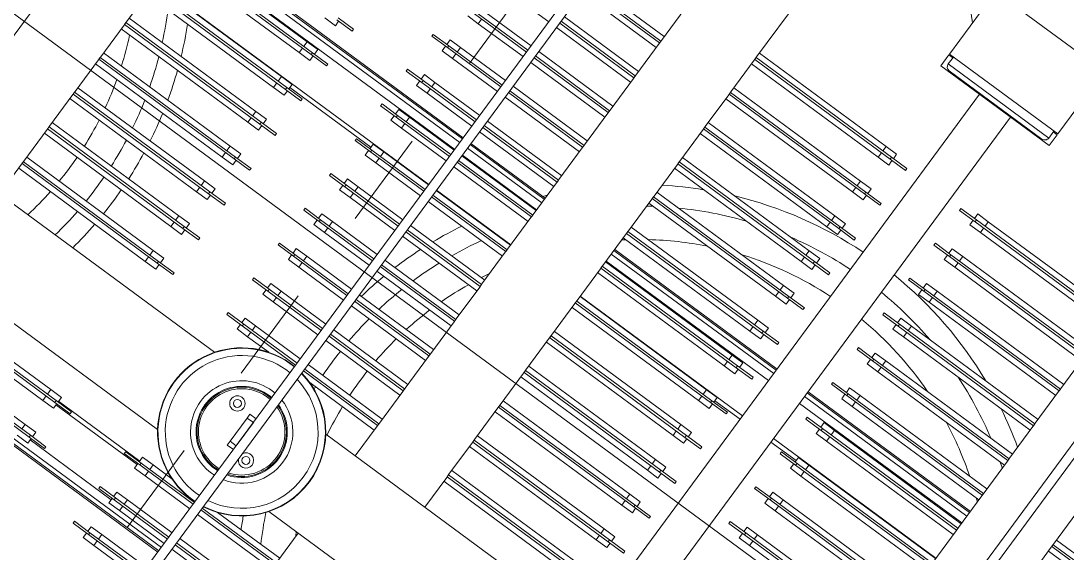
# Model space of a CAD drawing. Header units: metres. Extents: x 432095 to 435012, y 2470938 to 2473256.
# Drawn here: x 433770.841 to 433771.931, y 2471287.916 to 2471288.47 of the extents above; entities that cross this region are included whole.
import ezdxf

# ---------------------------------------------------------------- set-up
doc = ezdxf.new("R2010")
doc.units = ezdxf.units.M
doc.header["$MEASUREMENT"] = 0
doc.linetypes.add('MB D$0$DASHDOT', pattern=[1, 0.5, -0.25, 0, -0.25])
doc.linetypes.add('MB D$0$HIDDEN', pattern=[0.375, 0.25, -0.125])
doc.layers.add('cong trinh tram 110kv', color=7, linetype='Continuous', lineweight=5)
doc.layers.add('MB D$0$net dut du kien lam', color=8, linetype='MB D$0$HIDDEN', lineweight=20)

# ---------------------------------------------------------------- blocks, each defined once
blk = doc.blocks.new('MB D$0$MBA 63')
at = {"layer": 'MB D$0$net dut du kien lam', "color": 8, "linetype": 'MB D$0$DASHDOT', "ltscale": 0.5}
blk.add_line((106699.6, 30512.3), (98099.6, 30512.3), dxfattribs=at)
at = {"layer": 'MB D$0$net dut du kien lam', "color": 0, "linetype": 'ByBlock', "ltscale": 3}
blk.add_lwpolyline([(104138.6, 27512.3), (104138.6, 33512.3), (100638.6, 33512.3), (100638.6, 27512.3)], close=True, dxfattribs=at)
blk = doc.blocks.new('MB D$0$mba 1')
at = {"layer": 'cong trinh tram 110kv'}
for p, q in [((-18301.9, 9508.9), (-18301.9, 7348.9)), ((-17861.9, 7348.9), (-17861.9, 9508.9)), ((-17851.9, 9508.9), (-17851.9, 7348.9)), ((-17161.9, 7348.9), (-17161.9, 9508.9)), ((-17151.9, 9508.9), (-17151.9, 7348.9)), ((-17919.8, 8315.4), (-17933.4, 8315.4)), ((-17933.4, 8315.4), (-17933.4, 8309.6)), ((-17919.8, 8315.4), (-17861.9, 8315.4)), ((-17919.8, 8315.4), (-17919.8, 8309.6)), ((-17950.9, 8309.6), (-17930.9, 8309.6)), ((-17950.9, 8309.6), (-17950.9, 8307.2)), ((-17930.9, 8307.2), (-17950.9, 8307.2)), ((-17933.4, 8301.4), (-17933.4, 8307.2)), ((-17930.9, 8307.2), (-17930.9, 8309.6)), ((-17861.9, 8309.6), (-17930.9, 8309.6)), ((-17930.9, 8307.2), (-17861.9, 8307.2)), ((-17919.8, 8301.4), (-17919.8, 8307.2)), ((-17933.4, 8301.4), (-17919.8, 8301.4)), ((-17861.9, 8301.4), (-17919.8, 8301.4)), ((-17861.9, 8281.4), (-18215.9, 8281.4)), ((-17861.9, 8279.9), (-18215.9, 8279.9)), ((-17861.9, 8275.4), (-18215.9, 8275.4)), ((-18038.4, 8270.4), (-18052.1, 8270.4)), ((-18038.4, 8270.4), (-18038.4, 8264.6)), ((-17919.8, 8270.4), (-17933.4, 8270.4)), ((-17933.4, 8270.4), (-17933.4, 8264.6)), ((-17919.8, 8270.4), (-17861.9, 8270.4)), ((-17919.8, 8270.4), (-17919.8, 8264.6)), ((-17851.9, 8270.4), (-17755.9, 8270.4)), ((-18040.9, 8264.6), (-18215.9, 8264.6)), ((-18215.9, 8262.2), (-18040.9, 8262.2)), ((-18052.1, 8256.4), (-18052.1, 8262.2)), ((-18040.9, 8264.6), (-18020.9, 8264.6)), ((-18040.9, 8264.6), (-18040.9, 8262.2)), ((-18020.9, 8262.2), (-18040.9, 8262.2)), ((-17933.4, 8266.4), (-18038.4, 8266.4)), ((-18038.4, 8256.4), (-18038.4, 8262.2)), ((-18020.9, 8262.2), (-18020.9, 8264.6)), ((-17950.9, 8264.6), (-17930.9, 8264.6)), ((-17950.9, 8264.6), (-17950.9, 8262.2)), ((-17930.9, 8262.2), (-17950.9, 8262.2)), ((-17933.4, 8256.4), (-17933.4, 8262.2)), ((-17930.9, 8262.2), (-17930.9, 8264.6)), ((-17861.9, 8264.6), (-17930.9, 8264.6)), ((-17930.9, 8262.2), (-17861.9, 8262.2)), ((-17919.8, 8256.4), (-17919.8, 8262.2)), ((-17755.9, 8264.6), (-17851.9, 8264.6)), ((-17851.9, 8262.2), (-17755.9, 8262.2)), ((-18052.1, 8256.4), (-18215.9, 8256.4)), ((-18052.1, 8256.4), (-18038.4, 8256.4)), ((-17933.4, 8256.4), (-17919.8, 8256.4)), ((-17861.9, 8256.4), (-17919.8, 8256.4)), ((-17755.9, 8256.4), (-17851.9, 8256.4)), ((-18215.9, 8225.4), (-18052.1, 8225.4)), ((-18040.9, 8219.6), (-18215.9, 8219.6)), ((-18215.9, 8217.2), (-18040.9, 8217.2)), ((-18038.4, 8225.4), (-18052.1, 8225.4)), ((-18052.1, 8225.4), (-18052.1, 8219.6)), ((-18052.1, 8211.4), (-18052.1, 8217.2)), ((-18040.9, 8219.6), (-18020.9, 8219.6)), ((-18040.9, 8219.6), (-18040.9, 8217.2)), ((-18020.9, 8217.2), (-18040.9, 8217.2)), ((-18038.4, 8225.4), (-18038.4, 8219.6)), ((-17933.4, 8220.9), (-18038.4, 8220.9)), ((-18038.4, 8211.4), (-18038.4, 8217.2)), ((-17933.4, 8216.4), (-18038.4, 8216.4)), ((-18020.9, 8217.2), (-18020.9, 8219.6)), ((-17950.9, 8219.6), (-17930.9, 8219.6)), ((-17950.9, 8219.6), (-17950.9, 8217.2)), ((-17930.9, 8217.2), (-17950.9, 8217.2)), ((-17919.8, 8225.4), (-17933.4, 8225.4)), ((-17933.4, 8225.4), (-17933.4, 8219.6)), ((-17933.4, 8211.4), (-17933.4, 8217.2)), ((-17930.9, 8217.2), (-17930.9, 8219.6)), ((-17861.9, 8219.6), (-17930.9, 8219.6)), ((-17930.9, 8217.2), (-17861.9, 8217.2)), ((-17919.8, 8225.4), (-17861.9, 8225.4)), ((-17919.8, 8225.4), (-17919.8, 8219.6)), ((-17919.8, 8211.4), (-17919.8, 8217.2)), ((-17851.9, 8225.4), (-17755.9, 8225.4)), ((-17755.9, 8219.6), (-17851.9, 8219.6)), ((-17851.9, 8217.2), (-17755.9, 8217.2)), ((-17755.9, 8178.9), (-17755.9, 8216.4)), ((-18052.1, 8211.4), (-18215.9, 8211.4)), ((-18052.1, 8211.4), (-18038.4, 8211.4)), ((-17933.4, 8211.4), (-17919.8, 8211.4)), ((-17895.4, 8211.4), (-17919.8, 8211.4)), ((-17755.9, 8211.4), (-17836.4, 8211.4)), ((-18243.9, 8178.9), (-17937.9, 8178.9)), ((-17793.9, 8178.9), (-17237.9, 8178.9)), ((-17861.9, 8148.9), (-17869.9, 8148.9)), ((-17869.9, 8148.9), (-17869.9, 8143.9)), ((-17869.9, 8143.9), (-17861.9, 8143.9)), ((-17869.9, 8113.9), (-17869.9, 8143.9)), ((-17861.9, 8143.9), (-17861.9, 8113.9)), ((-17861.9, 8113.9), (-17869.9, 8113.9)), ((-17869.9, 8113.9), (-17869.9, 8108.9)), ((-17869.9, 8108.9), (-17861.9, 8108.9)), ((-18243.9, 8078.9), (-17937.9, 8078.9)), ((-18215.9, 8040.4), (-18215.9, 8078.9)), ((-17793.9, 8078.9), (-17237.9, 8078.9)), ((-17755.9, 8040.4), (-17755.9, 8078.9)), ((-17665.9, 8040.4), (-17665.9, 8078.9)), ((-18215.9, 8045.4), (-18052.1, 8045.4)), ((-18038.4, 8045.4), (-18052.1, 8045.4)), ((-18052.1, 8045.4), (-18052.1, 8039.6)), ((-18038.4, 8045.4), (-18038.4, 8039.6)), ((-17919.8, 8045.4), (-17933.4, 8045.4)), ((-17933.4, 8045.4), (-17933.4, 8039.6)), ((-17919.8, 8045.4), (-17892.5, 8045.4)), ((-17919.8, 8045.4), (-17919.8, 8039.6)), ((-17839.3, 8045.4), (-17755.9, 8045.4)), ((-17665.9, 8045.4), (-17505.9, 8045.4)), ((-18215.9, 8036.4), (-18215.9, 8040.4)), ((-18040.9, 8039.6), (-18215.9, 8039.6)), ((-18215.9, 8039.6), (-18215.9, 8037.2)), ((-18215.9, 8037.2), (-18040.9, 8037.2)), ((-18215.9, 7995.4), (-18215.9, 8036.4)), ((-18052.1, 8031.4), (-18215.9, 8031.4)), ((-18052.1, 8031.4), (-18052.1, 8037.2)), ((-18052.1, 8031.4), (-18038.4, 8031.4)), ((-18040.9, 8039.6), (-18020.9, 8039.6)), ((-18040.9, 8039.6), (-18040.9, 8037.2)), ((-18020.9, 8037.2), (-18040.9, 8037.2)), ((-18038.4, 8031.4), (-18038.4, 8037.2)), ((-18020.9, 8037.2), (-18020.9, 8039.6)), ((-17950.9, 8039.6), (-17930.9, 8039.6)), ((-17950.9, 8039.6), (-17950.9, 8037.2)), ((-17930.9, 8037.2), (-17950.9, 8037.2)), ((-17933.4, 8031.4), (-17933.4, 8037.2)), ((-17933.4, 8031.4), (-17919.8, 8031.4)), ((-17930.9, 8037.2), (-17930.9, 8039.6)), ((-17861.9, 8039.6), (-17930.9, 8039.6)), ((-17930.9, 8037.2), (-17861.9, 8037.2)), ((-17919.8, 8031.4), (-17919.8, 8037.2)), ((-17861.9, 8031.4), (-17919.8, 8031.4)), ((-17755.9, 8039.6), (-17851.9, 8039.6)), ((-17851.9, 8037.2), (-17755.9, 8037.2)), ((-17755.9, 8031.4), (-17851.9, 8031.4)), ((-17755.9, 8040.4), (-17755.9, 8036.4)), ((-17755.9, 8037.2), (-17755.9, 8039.6)), ((-17755.9, 7995.4), (-17755.9, 8036.4)), ((-17665.9, 8036.4), (-17665.9, 8040.4)), ((-17505.9, 8039.6), (-17665.9, 8039.6)), ((-17665.9, 8039.6), (-17665.9, 8037.2)), ((-17665.9, 8037.2), (-17490.9, 8037.2)), ((-17665.9, 7995.4), (-17665.9, 8036.4)), ((-17502.1, 8031.4), (-17665.9, 8031.4)), ((-17455.9, 7389.9), (-17455.9, 8038.9)), ((-17415.9, 7389.9), (-17415.9, 8038.9)), ((-18215.9, 8000.4), (-18052.1, 8000.4)), ((-18038.4, 8000.4), (-18052.1, 8000.4)), ((-18052.1, 8000.4), (-18052.1, 7994.6)), ((-18038.4, 8000.4), (-18038.4, 7994.6)), ((-17919.8, 8000.4), (-17933.4, 8000.4)), ((-17933.4, 8000.4), (-17933.4, 7994.6)), ((-17919.8, 8000.4), (-17861.9, 8000.4)), ((-17919.8, 8000.4), (-17919.8, 7994.6)), ((-17851.9, 8000.4), (-17755.9, 8000.4)), ((-17665.9, 8000.4), (-17502.1, 8000.4)), ((-17488.4, 8000.4), (-17502.1, 8000.4)), ((-17502.1, 8000.4), (-17502.1, 7994.6)), ((-17488.4, 8000.4), (-17488.4, 7994.6)), ((-18215.9, 7991.4), (-18215.9, 7995.4)), ((-18040.9, 7994.6), (-18215.9, 7994.6)), ((-18215.9, 7994.6), (-18215.9, 7992.2)), ((-18215.9, 7992.2), (-18040.9, 7992.2)), ((-18215.9, 7950.4), (-18215.9, 7991.4)), ((-18052.1, 7986.4), (-18215.9, 7986.4)), ((-18052.1, 7986.4), (-18052.1, 7992.2)), ((-18052.1, 7986.4), (-18038.4, 7986.4)), ((-18040.9, 7994.6), (-18020.9, 7994.6)), ((-18040.9, 7994.6), (-18040.9, 7992.2)), ((-18020.9, 7992.2), (-18040.9, 7992.2)), ((-18038.4, 7986.4), (-18038.4, 7992.2)), ((-18020.9, 7992.2), (-18020.9, 7994.6)), ((-17950.9, 7994.6), (-17930.9, 7994.6)), ((-17950.9, 7994.6), (-17950.9, 7992.2)), ((-17930.9, 7992.2), (-17950.9, 7992.2)), ((-17933.4, 7986.4), (-17933.4, 7992.2)), ((-17933.4, 7986.4), (-17919.8, 7986.4)), ((-17930.9, 7992.2), (-17930.9, 7994.6)), ((-17861.9, 7994.6), (-17930.9, 7994.6)), ((-17930.9, 7992.2), (-17861.9, 7992.2)), ((-17919.8, 7986.4), (-17919.8, 7992.2)), ((-17861.9, 7986.4), (-17919.8, 7986.4)), ((-17755.9, 7994.6), (-17851.9, 7994.6)), ((-17851.9, 7992.2), (-17755.9, 7992.2)), ((-17755.9, 7986.4), (-17851.9, 7986.4)), ((-17755.9, 7995.4), (-17755.9, 7991.4)), ((-17755.9, 7992.2), (-17755.9, 7994.6)), ((-17755.9, 7950.4), (-17755.9, 7991.4)), ((-17665.9, 7991.4), (-17665.9, 7995.4)), ((-17490.9, 7994.6), (-17665.9, 7994.6)), ((-17665.9, 7994.6), (-17665.9, 7992.2)), ((-17665.9, 7992.2), (-17490.9, 7992.2)), ((-17665.9, 7950.4), (-17665.9, 7991.4)), ((-17502.1, 7986.4), (-17665.9, 7986.4)), ((-17502.1, 7986.4), (-17502.1, 7992.2)), ((-17502.1, 7986.4), (-17488.4, 7986.4)), ((-17490.9, 7994.6), (-17470.9, 7994.6)), ((-17490.9, 7994.6), (-17490.9, 7992.2)), ((-17470.9, 7992.2), (-17490.9, 7992.2)), ((-17488.4, 7986.4), (-17488.4, 7992.2)), ((-17470.9, 7992.2), (-17470.9, 7994.6)), ((-18215.9, 7955.4), (-18052.1, 7955.4)), ((-18038.4, 7955.4), (-18052.1, 7955.4)), ((-18052.1, 7955.4), (-18052.1, 7949.6)), ((-18038.4, 7955.4), (-18038.4, 7949.6)), ((-17919.8, 7955.4), (-17933.4, 7955.4)), ((-17933.4, 7955.4), (-17933.4, 7949.6)), ((-17919.8, 7955.4), (-17861.9, 7955.4)), ((-17919.8, 7955.4), (-17919.8, 7949.6)), ((-17851.9, 7955.4), (-17755.9, 7955.4)), ((-17665.9, 7955.4), (-17502.1, 7955.4)), ((-17488.4, 7955.4), (-17502.1, 7955.4)), ((-17502.1, 7955.4), (-17502.1, 7949.6)), ((-17488.4, 7955.4), (-17488.4, 7949.6)), ((-18215.9, 7946.4), (-18215.9, 7950.4)), ((-18040.9, 7949.6), (-18215.9, 7949.6)), ((-18215.9, 7949.6), (-18215.9, 7947.2)), ((-18215.9, 7947.2), (-18040.9, 7947.2)), ((-18215.9, 7905.4), (-18215.9, 7946.4)), ((-18052.1, 7941.4), (-18052.1, 7947.2)), ((-18040.9, 7949.6), (-18020.9, 7949.6)), ((-18040.9, 7949.6), (-18040.9, 7947.2)), ((-18020.9, 7947.2), (-18040.9, 7947.2)), ((-18038.4, 7941.4), (-18038.4, 7947.2)), ((-18020.9, 7947.2), (-18020.9, 7949.6)), ((-17950.9, 7949.6), (-17930.9, 7949.6)), ((-17950.9, 7949.6), (-17950.9, 7947.2)), ((-17930.9, 7947.2), (-17950.9, 7947.2)), ((-17933.4, 7941.4), (-17933.4, 7947.2)), ((-17930.9, 7947.2), (-17930.9, 7949.6)), ((-17861.9, 7949.6), (-17930.9, 7949.6)), ((-17930.9, 7947.2), (-17861.9, 7947.2)), ((-17919.8, 7941.4), (-17919.8, 7947.2)), ((-17755.9, 7949.6), (-17851.9, 7949.6)), ((-17851.9, 7947.2), (-17755.9, 7947.2)), ((-17755.9, 7950.4), (-17755.9, 7946.4)), ((-17755.9, 7947.2), (-17755.9, 7949.6)), ((-17755.9, 7905.4), (-17755.9, 7946.4)), ((-17665.9, 7946.4), (-17665.9, 7950.4)), ((-17490.9, 7949.6), (-17665.9, 7949.6)), ((-17665.9, 7949.6), (-17665.9, 7947.2)), ((-17665.9, 7947.2), (-17490.9, 7947.2)), ((-17665.9, 7905.4), (-17665.9, 7946.4)), ((-17502.1, 7941.4), (-17502.1, 7947.2)), ((-17490.9, 7949.6), (-17470.9, 7949.6)), ((-17490.9, 7949.6), (-17490.9, 7947.2)), ((-17470.9, 7947.2), (-17490.9, 7947.2)), ((-17488.4, 7941.4), (-17488.4, 7947.2)), ((-17470.9, 7947.2), (-17470.9, 7949.6)), ((-18052.1, 7941.4), (-18215.9, 7941.4)), ((-18052.1, 7941.4), (-18038.4, 7941.4)), ((-17933.4, 7941.4), (-17919.8, 7941.4)), ((-17861.9, 7941.4), (-17919.8, 7941.4)), ((-17755.9, 7941.4), (-17851.9, 7941.4)), ((-17502.1, 7941.4), (-17665.9, 7941.4)), ((-17502.1, 7941.4), (-17488.4, 7941.4)), ((-18215.9, 7910.4), (-18052.1, 7910.4)), ((-18038.4, 7910.4), (-18052.1, 7910.4)), ((-18052.1, 7910.4), (-18052.1, 7904.6)), ((-18038.4, 7910.4), (-18038.4, 7904.6)), ((-17919.8, 7910.4), (-17933.4, 7910.4)), ((-17933.4, 7910.4), (-17933.4, 7904.6)), ((-17919.8, 7910.4), (-17861.9, 7910.4)), ((-17919.8, 7910.4), (-17919.8, 7904.6)), ((-17851.9, 7910.4), (-17755.9, 7910.4)), ((-17665.9, 7910.4), (-17502.1, 7910.4)), ((-17488.4, 7910.4), (-17502.1, 7910.4)), ((-17502.1, 7910.4), (-17502.1, 7904.6)), ((-17488.4, 7910.4), (-17488.4, 7904.6)), ((-17369.8, 7910.4), (-17383.4, 7910.4)), ((-17383.4, 7910.4), (-17383.4, 7904.6)), ((-17369.8, 7910.4), (-17205.9, 7910.4)), ((-17369.8, 7910.4), (-17369.8, 7904.6)), ((-18215.9, 7901.4), (-18215.9, 7905.4)), ((-18040.9, 7904.6), (-18215.9, 7904.6)), ((-18215.9, 7904.6), (-18215.9, 7902.2)), ((-18215.9, 7902.2), (-18040.9, 7902.2)), ((-18215.9, 7860.4), (-18215.9, 7901.4)), ((-18052.1, 7896.4), (-18052.1, 7902.2)), ((-18040.9, 7904.6), (-18020.9, 7904.6)), ((-18040.9, 7904.6), (-18040.9, 7902.2)), ((-18020.9, 7902.2), (-18040.9, 7902.2)), ((-18038.4, 7896.4), (-18038.4, 7902.2)), ((-18020.9, 7902.2), (-18020.9, 7904.6)), ((-17950.9, 7904.6), (-17930.9, 7904.6)), ((-17950.9, 7904.6), (-17950.9, 7902.2)), ((-17930.9, 7902.2), (-17950.9, 7902.2)), ((-17933.4, 7896.4), (-17933.4, 7902.2)), ((-17930.9, 7902.2), (-17930.9, 7904.6)), ((-17861.9, 7904.6), (-17930.9, 7904.6)), ((-17930.9, 7902.2), (-17861.9, 7902.2)), ((-17919.8, 7896.4), (-17919.8, 7902.2)), ((-17755.9, 7904.6), (-17851.9, 7904.6)), ((-17851.9, 7902.2), (-17755.9, 7902.2)), ((-17755.9, 7905.4), (-17755.9, 7901.4)), ((-17755.9, 7902.2), (-17755.9, 7904.6)), ((-17755.9, 7860.4), (-17755.9, 7901.4)), ((-17665.9, 7901.4), (-17665.9, 7905.4)), ((-17490.9, 7904.6), (-17665.9, 7904.6)), ((-17665.9, 7904.6), (-17665.9, 7902.2)), ((-17665.9, 7902.2), (-17490.9, 7902.2)), ((-17665.9, 7860.4), (-17665.9, 7901.4)), ((-17502.1, 7896.4), (-17502.1, 7902.2)), ((-17490.9, 7904.6), (-17470.9, 7904.6)), ((-17490.9, 7904.6), (-17490.9, 7902.2)), ((-17470.9, 7902.2), (-17490.9, 7902.2)), ((-17488.4, 7896.4), (-17488.4, 7902.2)), ((-17470.9, 7902.2), (-17470.9, 7904.6)), ((-17400.9, 7904.6), (-17380.9, 7904.6)), ((-17400.9, 7904.6), (-17400.9, 7902.2)), ((-17380.9, 7902.2), (-17400.9, 7902.2)), ((-17383.4, 7896.4), (-17383.4, 7902.2)), ((-17380.9, 7902.2), (-17380.9, 7904.6)), ((-17205.9, 7904.6), (-17380.9, 7904.6)), ((-17380.9, 7902.2), (-17205.9, 7902.2)), ((-17369.8, 7896.4), (-17369.8, 7902.2)), ((-18052.1, 7896.4), (-18215.9, 7896.4)), ((-18052.1, 7896.4), (-18038.4, 7896.4)), ((-17933.4, 7896.4), (-17919.8, 7896.4)), ((-17861.9, 7896.4), (-17919.8, 7896.4)), ((-17755.9, 7896.4), (-17851.9, 7896.4)), ((-17502.1, 7896.4), (-17665.9, 7896.4)), ((-17502.1, 7896.4), (-17488.4, 7896.4)), ((-17383.4, 7896.4), (-17369.8, 7896.4)), ((-17205.9, 7896.4), (-17369.8, 7896.4)), ((-18215.9, 7865.4), (-18052.1, 7865.4)), ((-18215.9, 7856.4), (-18215.9, 7860.4)), ((-18040.9, 7859.6), (-18215.9, 7859.6)), ((-18215.9, 7859.6), (-18215.9, 7857.2)), ((-18215.9, 7857.2), (-18040.9, 7857.2)), ((-18215.9, 7815.4), (-18215.9, 7856.4)), ((-18038.4, 7865.4), (-18052.1, 7865.4)), ((-18052.1, 7865.4), (-18052.1, 7859.6)), ((-18052.1, 7851.4), (-18052.1, 7857.2)), ((-18040.9, 7859.6), (-18020.9, 7859.6)), ((-18040.9, 7859.6), (-18040.9, 7857.2)), ((-18020.9, 7857.2), (-18040.9, 7857.2)), ((-18038.4, 7865.4), (-18038.4, 7859.6)), ((-18038.4, 7851.4), (-18038.4, 7857.2)), ((-18020.9, 7857.2), (-18020.9, 7859.6)), ((-17950.9, 7859.6), (-17930.9, 7859.6)), ((-17950.9, 7859.6), (-17950.9, 7857.2)), ((-17930.9, 7857.2), (-17950.9, 7857.2)), ((-17919.8, 7865.4), (-17933.4, 7865.4)), ((-17933.4, 7865.4), (-17933.4, 7859.6)), ((-17933.4, 7851.4), (-17933.4, 7857.2)), ((-17930.9, 7857.2), (-17930.9, 7859.6)), ((-17861.9, 7859.6), (-17930.9, 7859.6)), ((-17930.9, 7857.2), (-17861.9, 7857.2)), ((-17919.8, 7865.4), (-17861.9, 7865.4)), ((-17919.8, 7865.4), (-17919.8, 7859.6)), ((-17919.8, 7851.4), (-17919.8, 7857.2)), ((-17851.9, 7865.4), (-17755.9, 7865.4)), ((-17755.9, 7859.6), (-17851.9, 7859.6)), ((-17851.9, 7857.2), (-17755.9, 7857.2)), ((-17755.9, 7860.4), (-17755.9, 7856.4)), ((-17755.9, 7857.2), (-17755.9, 7859.6)), ((-17755.9, 7815.4), (-17755.9, 7856.4)), ((-17665.9, 7865.4), (-17502.1, 7865.4)), ((-17665.9, 7856.4), (-17665.9, 7860.4)), ((-17490.9, 7859.6), (-17665.9, 7859.6)), ((-17665.9, 7859.6), (-17665.9, 7857.2)), ((-17665.9, 7857.2), (-17490.9, 7857.2)), ((-17665.9, 7815.4), (-17665.9, 7856.4)), ((-17488.4, 7865.4), (-17502.1, 7865.4)), ((-17502.1, 7865.4), (-17502.1, 7859.6)), ((-17502.1, 7851.4), (-17502.1, 7857.2)), ((-17490.9, 7859.6), (-17470.9, 7859.6)), ((-17490.9, 7859.6), (-17490.9, 7857.2)), ((-17470.9, 7857.2), (-17490.9, 7857.2)), ((-17488.4, 7865.4), (-17488.4, 7859.6)), ((-17488.4, 7851.4), (-17488.4, 7857.2)), ((-17470.9, 7857.2), (-17470.9, 7859.6)), ((-17400.9, 7859.6), (-17380.9, 7859.6)), ((-17400.9, 7859.6), (-17400.9, 7857.2)), ((-17380.9, 7857.2), (-17400.9, 7857.2)), ((-17369.8, 7865.4), (-17383.4, 7865.4)), ((-17383.4, 7865.4), (-17383.4, 7859.6)), ((-17383.4, 7851.4), (-17383.4, 7857.2)), ((-17380.9, 7857.2), (-17380.9, 7859.6)), ((-17205.9, 7859.6), (-17380.9, 7859.6)), ((-17380.9, 7857.2), (-17205.9, 7857.2)), ((-17369.8, 7865.4), (-17205.9, 7865.4)), ((-17369.8, 7865.4), (-17369.8, 7859.6)), ((-17369.8, 7851.4), (-17369.8, 7857.2)), ((-18052.1, 7851.4), (-18215.9, 7851.4)), ((-18052.1, 7851.4), (-18038.4, 7851.4)), ((-17933.4, 7851.4), (-17919.8, 7851.4)), ((-17861.9, 7851.4), (-17919.8, 7851.4)), ((-17755.9, 7851.4), (-17851.9, 7851.4)), ((-17502.1, 7851.4), (-17665.9, 7851.4)), ((-17502.1, 7851.4), (-17488.4, 7851.4)), ((-17383.4, 7851.4), (-17369.8, 7851.4)), ((-17205.9, 7851.4), (-17369.8, 7851.4)), ((-18215.9, 7820.4), (-18052.1, 7820.4)), ((-18040.9, 7814.6), (-18215.9, 7814.6)), ((-18215.9, 7812.2), (-18040.9, 7812.2)), ((-18038.4, 7820.4), (-18052.1, 7820.4)), ((-18052.1, 7820.4), (-18052.1, 7814.6)), ((-18052.1, 7806.4), (-18052.1, 7812.2)), ((-18040.9, 7814.6), (-18020.9, 7814.6)), ((-18040.9, 7814.6), (-18040.9, 7812.2)), ((-18020.9, 7812.2), (-18040.9, 7812.2)), ((-18038.4, 7820.4), (-18038.4, 7814.6)), ((-18038.4, 7806.4), (-18038.4, 7812.2)), ((-18020.9, 7812.2), (-18020.9, 7814.6)), ((-17950.9, 7814.6), (-17930.9, 7814.6)), ((-17950.9, 7814.6), (-17950.9, 7812.2)), ((-17930.9, 7812.2), (-17950.9, 7812.2)), ((-17919.8, 7820.4), (-17933.4, 7820.4)), ((-17933.4, 7820.4), (-17933.4, 7814.6)), ((-17933.4, 7806.4), (-17933.4, 7812.2)), ((-17930.9, 7812.2), (-17930.9, 7814.6)), ((-17861.9, 7814.6), (-17930.9, 7814.6)), ((-17930.9, 7812.2), (-17861.9, 7812.2)), ((-17919.8, 7820.4), (-17861.9, 7820.4)), ((-17919.8, 7820.4), (-17919.8, 7814.6)), ((-17919.8, 7806.4), (-17919.8, 7812.2)), ((-17851.9, 7820.4), (-17755.9, 7820.4)), ((-17755.9, 7814.6), (-17851.9, 7814.6)), ((-17851.9, 7812.2), (-17755.9, 7812.2)), ((-17755.9, 7815.4), (-17755.9, 7811.4)), ((-17755.9, 7812.2), (-17755.9, 7814.6)), ((-17665.9, 7820.4), (-17502.1, 7820.4)), ((-17665.9, 7811.4), (-17665.9, 7815.4)), ((-17490.9, 7814.6), (-17665.9, 7814.6)), ((-17665.9, 7814.6), (-17665.9, 7812.2)), ((-17665.9, 7812.2), (-17490.9, 7812.2)), ((-17488.4, 7820.4), (-17502.1, 7820.4)), ((-17502.1, 7820.4), (-17502.1, 7814.6)), ((-17502.1, 7806.4), (-17502.1, 7812.2)), ((-17490.9, 7814.6), (-17470.9, 7814.6)), ((-17490.9, 7814.6), (-17490.9, 7812.2)), ((-17470.9, 7812.2), (-17490.9, 7812.2)), ((-17488.4, 7820.4), (-17488.4, 7814.6)), ((-17488.4, 7806.4), (-17488.4, 7812.2)), ((-17470.9, 7812.2), (-17470.9, 7814.6)), ((-17400.9, 7814.6), (-17380.9, 7814.6)), ((-17400.9, 7814.6), (-17400.9, 7812.2)), ((-17380.9, 7812.2), (-17400.9, 7812.2)), ((-17369.8, 7820.4), (-17383.4, 7820.4)), ((-17383.4, 7820.4), (-17383.4, 7814.6)), ((-17383.4, 7806.4), (-17383.4, 7812.2)), ((-17380.9, 7812.2), (-17380.9, 7814.6)), ((-17205.9, 7814.6), (-17380.9, 7814.6)), ((-17380.9, 7812.2), (-17205.9, 7812.2)), ((-17369.8, 7820.4), (-17205.9, 7820.4)), ((-17369.8, 7820.4), (-17369.8, 7814.6)), ((-17369.8, 7806.4), (-17369.8, 7812.2)), ((-18052.1, 7806.4), (-18215.9, 7806.4)), ((-18215.9, 7805.9), (-17861.9, 7805.9)), ((-18052.1, 7806.4), (-18038.4, 7806.4)), ((-18038.4, 7810.4), (-17933.4, 7810.4)), ((-17933.4, 7806.4), (-17919.8, 7806.4)), ((-17861.9, 7806.4), (-17919.8, 7806.4)), ((-17755.9, 7806.4), (-17851.9, 7806.4)), ((-17851.9, 7805.9), (-17755.9, 7805.9)), ((-17755.9, 7770.4), (-17755.9, 7811.4)), ((-17665.9, 7770.4), (-17665.9, 7811.4)), ((-17502.1, 7806.4), (-17665.9, 7806.4)), ((-17665.9, 7805.9), (-17455.9, 7805.9)), ((-17502.1, 7806.4), (-17488.4, 7806.4)), ((-17488.4, 7810.4), (-17455.9, 7810.4)), ((-17415.9, 7810.4), (-17383.4, 7810.4)), ((-17415.9, 7805.9), (-17205.9, 7805.9)), ((-17383.4, 7806.4), (-17369.8, 7806.4)), ((-17205.9, 7806.4), (-17369.8, 7806.4)), ((-17205.9, 7770.4), (-17205.9, 7811.4)), ((-18215.9, 7775.4), (-18052.1, 7775.4)), ((-18040.9, 7769.6), (-18215.9, 7769.6)), ((-18038.4, 7775.4), (-18052.1, 7775.4)), ((-18052.1, 7775.4), (-18052.1, 7769.6)), ((-18040.9, 7769.6), (-18020.9, 7769.6)), ((-18040.9, 7769.6), (-18040.9, 7767.2)), ((-18038.4, 7775.4), (-18038.4, 7769.6)), ((-18020.9, 7767.2), (-18020.9, 7769.6)), ((-17950.9, 7769.6), (-17930.9, 7769.6)), ((-17950.9, 7769.6), (-17950.9, 7767.2)), ((-17919.8, 7775.4), (-17933.4, 7775.4)), ((-17933.4, 7775.4), (-17933.4, 7769.6)), ((-17930.9, 7767.2), (-17930.9, 7769.6)), ((-17861.9, 7769.6), (-17930.9, 7769.6)), ((-17919.8, 7775.4), (-17861.9, 7775.4)), ((-17919.8, 7775.4), (-17919.8, 7769.6)), ((-17851.9, 7775.4), (-17755.9, 7775.4)), ((-17755.9, 7769.6), (-17851.9, 7769.6)), ((-17755.9, 7770.4), (-17755.9, 7766.4)), ((-17755.9, 7767.2), (-17755.9, 7769.6)), ((-17665.9, 7775.4), (-17502.1, 7775.4)), ((-17665.9, 7766.4), (-17665.9, 7770.4)), ((-17490.9, 7769.6), (-17665.9, 7769.6)), ((-17665.9, 7769.6), (-17665.9, 7767.2)), ((-17488.4, 7775.4), (-17502.1, 7775.4)), ((-17502.1, 7775.4), (-17502.1, 7769.6)), ((-17490.9, 7769.6), (-17470.9, 7769.6)), ((-17490.9, 7769.6), (-17490.9, 7767.2)), ((-17488.4, 7775.4), (-17488.4, 7769.6)), ((-17470.9, 7767.2), (-17470.9, 7769.6)), ((-17400.9, 7769.6), (-17380.9, 7769.6)), ((-17400.9, 7769.6), (-17400.9, 7767.2)), ((-17369.8, 7775.4), (-17383.4, 7775.4)), ((-17383.4, 7775.4), (-17383.4, 7769.6)), ((-17380.9, 7767.2), (-17380.9, 7769.6)), ((-17205.9, 7769.6), (-17380.9, 7769.6)), ((-17369.8, 7775.4), (-17205.9, 7775.4)), ((-17369.8, 7775.4), (-17369.8, 7769.6)), ((-17205.9, 7770.4), (-17205.9, 7766.4)), ((-17205.9, 7767.2), (-17205.9, 7769.6)), ((-18215.9, 7767.2), (-18040.9, 7767.2)), ((-18052.1, 7761.4), (-18215.9, 7761.4)), ((-18215.9, 7760.4), (-17861.9, 7760.4)), ((-18052.1, 7761.4), (-18052.1, 7767.2)), ((-18052.1, 7761.4), (-18038.4, 7761.4)), ((-18020.9, 7767.2), (-18040.9, 7767.2)), ((-18038.4, 7761.4), (-18038.4, 7767.2)), ((-17930.9, 7767.2), (-17950.9, 7767.2)), ((-17933.4, 7761.4), (-17933.4, 7767.2)), ((-17933.4, 7761.4), (-17919.8, 7761.4)), ((-17930.9, 7767.2), (-17861.9, 7767.2)), ((-17919.8, 7761.4), (-17919.8, 7767.2)), ((-17861.9, 7761.4), (-17919.8, 7761.4)), ((-17851.9, 7767.2), (-17755.9, 7767.2)), ((-17755.9, 7761.4), (-17851.9, 7761.4)), ((-17851.9, 7760.4), (-17755.9, 7760.4)), ((-17755.9, 7725.4), (-17755.9, 7766.4)), ((-17665.9, 7767.2), (-17490.9, 7767.2)), ((-17665.9, 7725.4), (-17665.9, 7766.4)), ((-17502.1, 7761.4), (-17665.9, 7761.4)), ((-17665.9, 7760.4), (-17455.9, 7760.4)), ((-17502.1, 7761.4), (-17502.1, 7767.2)), ((-17502.1, 7761.4), (-17488.4, 7761.4)), ((-17470.9, 7767.2), (-17490.9, 7767.2)), ((-17488.4, 7761.4), (-17488.4, 7767.2)), ((-17415.9, 7760.4), (-17205.9, 7760.4)), ((-17380.9, 7767.2), (-17400.9, 7767.2)), ((-17383.4, 7761.4), (-17383.4, 7767.2)), ((-17383.4, 7761.4), (-17369.8, 7761.4)), ((-17380.9, 7767.2), (-17205.9, 7767.2)), ((-17369.8, 7761.4), (-17369.8, 7767.2)), ((-17205.9, 7761.4), (-17369.8, 7761.4)), ((-17205.9, 7725.4), (-17205.9, 7766.4)), ((-17115.9, 7725.4), (-17115.9, 7766.4)), ((-18215.9, 7751.4), (-17861.9, 7751.4)), ((-18215.9, 7746.9), (-17861.9, 7746.9)), ((-17851.9, 7751.4), (-17755.9, 7751.4)), ((-17851.9, 7746.9), (-17755.9, 7746.9)), ((-17665.9, 7751.4), (-17455.9, 7751.4)), ((-17665.9, 7746.9), (-17455.9, 7746.9)), ((-17415.9, 7751.4), (-17205.9, 7751.4)), ((-17415.9, 7746.9), (-17205.9, 7746.9)), ((-18215.9, 7745.4), (-17861.9, 7745.4)), ((-17851.9, 7745.4), (-17755.9, 7745.4)), ((-17665.9, 7745.4), (-17455.9, 7745.4)), ((-17415.9, 7745.4), (-17205.9, 7745.4)), ((-18038.4, 7730.4), (-18052.1, 7730.4)), ((-18040.9, 7724.6), (-18020.9, 7724.6)), ((-18038.4, 7730.4), (-18038.4, 7724.6)), ((-18020.9, 7722.2), (-18020.9, 7724.6)), ((-17950.9, 7724.6), (-17930.9, 7724.6)), ((-17950.9, 7724.6), (-17950.9, 7722.2)), ((-17919.8, 7730.4), (-17933.4, 7730.4)), ((-17933.4, 7730.4), (-17933.4, 7724.6)), ((-17930.9, 7722.2), (-17930.9, 7724.6)), ((-17861.9, 7724.6), (-17930.9, 7724.6)), ((-17919.8, 7730.4), (-17861.9, 7730.4)), ((-17919.8, 7730.4), (-17919.8, 7724.6)), ((-17851.9, 7730.4), (-17755.9, 7730.4)), ((-17755.9, 7724.6), (-17851.9, 7724.6)), ((-17755.9, 7725.4), (-17755.9, 7721.4)), ((-17755.9, 7722.2), (-17755.9, 7724.6)), ((-17665.9, 7730.4), (-17502.1, 7730.4)), ((-17665.9, 7721.4), (-17665.9, 7725.4)), ((-17490.9, 7724.6), (-17665.9, 7724.6)), ((-17665.9, 7724.6), (-17665.9, 7722.2)), ((-17488.4, 7730.4), (-17502.1, 7730.4)), ((-17502.1, 7730.4), (-17502.1, 7724.6)), ((-17490.9, 7724.6), (-17470.9, 7724.6)), ((-17490.9, 7724.6), (-17490.9, 7722.2)), ((-17488.4, 7730.4), (-17488.4, 7724.6)), ((-17470.9, 7722.2), (-17470.9, 7724.6)), ((-17400.9, 7724.6), (-17380.9, 7724.6)), ((-17400.9, 7724.6), (-17400.9, 7722.2)), ((-17369.8, 7730.4), (-17383.4, 7730.4)), ((-17383.4, 7730.4), (-17383.4, 7724.6)), ((-17380.9, 7722.2), (-17380.9, 7724.6)), ((-17205.9, 7724.6), (-17380.9, 7724.6)), ((-17369.8, 7730.4), (-17205.9, 7730.4)), ((-17369.8, 7730.4), (-17369.8, 7724.6)), ((-17205.9, 7725.4), (-17205.9, 7721.4)), ((-17205.9, 7722.2), (-17205.9, 7724.6)), ((-17115.9, 7730.4), (-16952.1, 7730.4)), ((-17115.9, 7721.4), (-17115.9, 7725.4)), ((-16940.9, 7724.6), (-17115.9, 7724.6)), ((-17115.9, 7724.6), (-17115.9, 7722.2)), ((-18020.9, 7722.2), (-18040.9, 7722.2)), ((-17930.9, 7722.2), (-17950.9, 7722.2)), ((-17933.4, 7716.4), (-17933.4, 7722.2)), ((-17933.4, 7716.4), (-17919.8, 7716.4)), ((-17930.9, 7722.2), (-17861.9, 7722.2)), ((-17919.8, 7716.4), (-17919.8, 7722.2)), ((-17861.9, 7716.4), (-17919.8, 7716.4)), ((-17851.9, 7722.2), (-17755.9, 7722.2)), ((-17755.9, 7716.4), (-17851.9, 7716.4)), ((-17755.9, 7680.4), (-17755.9, 7721.4)), ((-17665.9, 7722.2), (-17490.9, 7722.2)), ((-17665.9, 7680.4), (-17665.9, 7721.4)), ((-17502.1, 7716.4), (-17665.9, 7716.4)), ((-17502.1, 7716.4), (-17502.1, 7722.2)), ((-17502.1, 7716.4), (-17488.4, 7716.4)), ((-17470.9, 7722.2), (-17490.9, 7722.2)), ((-17488.4, 7716.4), (-17488.4, 7722.2)), ((-17380.9, 7722.2), (-17400.9, 7722.2)), ((-17383.4, 7716.4), (-17383.4, 7722.2)), ((-17383.4, 7716.4), (-17369.8, 7716.4)), ((-17380.9, 7722.2), (-17205.9, 7722.2)), ((-17369.8, 7716.4), (-17369.8, 7722.2)), ((-17205.9, 7716.4), (-17369.8, 7716.4)), ((-17205.9, 7680.4), (-17205.9, 7721.4)), ((-17115.9, 7722.2), (-16940.9, 7722.2)), ((-17115.9, 7680.4), (-17115.9, 7721.4)), ((-16952.1, 7716.4), (-17115.9, 7716.4)), ((-17919.8, 7685.4), (-17933.4, 7685.4)), ((-17933.4, 7685.4), (-17933.4, 7679.6)), ((-17919.8, 7685.4), (-17861.9, 7685.4)), ((-17919.8, 7685.4), (-17919.8, 7679.6)), ((-17851.9, 7685.4), (-17755.9, 7685.4)), ((-17665.9, 7685.4), (-17502.1, 7685.4)), ((-17488.4, 7685.4), (-17502.1, 7685.4)), ((-17502.1, 7685.4), (-17502.1, 7679.6)), ((-17488.4, 7685.4), (-17488.4, 7679.6)), ((-17369.8, 7685.4), (-17383.4, 7685.4)), ((-17383.4, 7685.4), (-17383.4, 7679.6)), ((-17369.8, 7685.4), (-17205.9, 7685.4)), ((-17369.8, 7685.4), (-17369.8, 7679.6)), ((-17950.9, 7679.6), (-17930.9, 7679.6)), ((-17950.9, 7679.6), (-17950.9, 7677.2)), ((-17930.9, 7677.2), (-17950.9, 7677.2)), ((-17933.4, 7671.4), (-17933.4, 7677.2)), ((-17933.4, 7671.4), (-17919.8, 7671.4)), ((-17930.9, 7677.2), (-17930.9, 7679.6)), ((-17861.9, 7679.6), (-17930.9, 7679.6)), ((-17930.9, 7677.2), (-17861.9, 7677.2)), ((-17919.8, 7671.4), (-17919.8, 7677.2)), ((-17861.9, 7671.4), (-17919.8, 7671.4)), ((-17755.9, 7679.6), (-17851.9, 7679.6)), ((-17851.9, 7677.2), (-17755.9, 7677.2)), ((-17755.9, 7671.4), (-17851.9, 7671.4)), ((-17755.9, 7680.4), (-17755.9, 7676.4)), ((-17755.9, 7677.2), (-17755.9, 7679.6)), ((-17755.9, 7635.4), (-17755.9, 7676.4)), ((-17665.9, 7676.4), (-17665.9, 7680.4)), ((-17490.9, 7679.6), (-17665.9, 7679.6)), ((-17665.9, 7679.6), (-17665.9, 7677.2)), ((-17665.9, 7677.2), (-17490.9, 7677.2)), ((-17665.9, 7635.4), (-17665.9, 7676.4)), ((-17502.1, 7671.4), (-17665.9, 7671.4)), ((-17502.1, 7671.4), (-17502.1, 7677.2)), ((-17502.1, 7671.4), (-17488.4, 7671.4)), ((-17490.9, 7679.6), (-17470.9, 7679.6)), ((-17490.9, 7679.6), (-17490.9, 7677.2)), ((-17470.9, 7677.2), (-17490.9, 7677.2)), ((-17488.4, 7671.4), (-17488.4, 7677.2)), ((-17470.9, 7677.2), (-17470.9, 7679.6)), ((-17400.9, 7679.6), (-17380.9, 7679.6)), ((-17400.9, 7679.6), (-17400.9, 7677.2)), ((-17380.9, 7677.2), (-17400.9, 7677.2)), ((-17383.4, 7671.4), (-17383.4, 7677.2)), ((-17383.4, 7671.4), (-17369.8, 7671.4)), ((-17380.9, 7677.2), (-17380.9, 7679.6)), ((-17205.9, 7679.6), (-17380.9, 7679.6)), ((-17380.9, 7677.2), (-17205.9, 7677.2)), ((-17369.8, 7671.4), (-17369.8, 7677.2)), ((-17205.9, 7671.4), (-17369.8, 7671.4)), ((-17205.9, 7680.4), (-17205.9, 7676.4)), ((-17205.9, 7677.2), (-17205.9, 7679.6)), ((-17205.9, 7635.4), (-17205.9, 7676.4)), ((-17919.8, 7640.4), (-17933.4, 7640.4)), ((-17919.8, 7640.4), (-17861.9, 7640.4)), ((-17919.8, 7640.4), (-17919.8, 7634.6)), ((-17851.9, 7640.4), (-17755.9, 7640.4)), ((-17665.9, 7640.4), (-17502.1, 7640.4)), ((-17488.4, 7640.4), (-17502.1, 7640.4)), ((-17502.1, 7640.4), (-17502.1, 7634.6)), ((-17488.4, 7640.4), (-17488.4, 7634.6)), ((-17369.8, 7640.4), (-17383.4, 7640.4)), ((-17383.4, 7640.4), (-17383.4, 7634.6)), ((-17369.8, 7640.4), (-17205.9, 7640.4)), ((-17369.8, 7640.4), (-17369.8, 7634.6)), ((-17861.9, 7634.6), (-17930.9, 7634.6)), ((-17930.9, 7632.2), (-17861.9, 7632.2)), ((-17755.9, 7634.6), (-17851.9, 7634.6)), ((-17851.9, 7632.2), (-17755.9, 7632.2)), ((-17755.9, 7635.4), (-17755.9, 7631.4)), ((-17755.9, 7632.2), (-17755.9, 7634.6)), ((-17755.9, 7590.4), (-17755.9, 7631.4)), ((-17665.9, 7631.4), (-17665.9, 7635.4)), ((-17490.9, 7634.6), (-17665.9, 7634.6)), ((-17665.9, 7634.6), (-17665.9, 7632.2)), ((-17665.9, 7632.2), (-17490.9, 7632.2)), ((-17665.9, 7590.4), (-17665.9, 7631.4)), ((-17502.1, 7626.4), (-17502.1, 7632.2)), ((-17490.9, 7634.6), (-17470.9, 7634.6)), ((-17490.9, 7634.6), (-17490.9, 7632.2)), ((-17470.9, 7632.2), (-17490.9, 7632.2)), ((-17488.4, 7626.4), (-17488.4, 7632.2)), ((-17470.9, 7632.2), (-17470.9, 7634.6)), ((-17400.9, 7634.6), (-17380.9, 7634.6)), ((-17400.9, 7634.6), (-17400.9, 7632.2)), ((-17380.9, 7632.2), (-17400.9, 7632.2)), ((-17383.4, 7626.4), (-17383.4, 7632.2)), ((-17380.9, 7632.2), (-17380.9, 7634.6)), ((-17205.9, 7634.6), (-17380.9, 7634.6)), ((-17380.9, 7632.2), (-17205.9, 7632.2)), ((-17369.8, 7626.4), (-17369.8, 7632.2)), ((-17205.9, 7635.4), (-17205.9, 7631.4)), ((-17205.9, 7632.2), (-17205.9, 7634.6)), ((-17205.9, 7590.4), (-17205.9, 7631.4)), ((-17861.9, 7626.4), (-17919.8, 7626.4)), ((-17755.9, 7626.4), (-17851.9, 7626.4)), ((-17502.1, 7626.4), (-17665.9, 7626.4)), ((-17502.1, 7626.4), (-17488.4, 7626.4)), ((-17383.4, 7626.4), (-17369.8, 7626.4)), ((-17205.9, 7626.4), (-17369.8, 7626.4)), ((-17919.8, 7595.4), (-17861.9, 7595.4)), ((-17851.9, 7595.4), (-17755.9, 7595.4)), ((-17665.9, 7595.4), (-17502.1, 7595.4)), ((-17488.4, 7595.4), (-17502.1, 7595.4)), ((-17502.1, 7595.4), (-17502.1, 7589.6)), ((-17488.4, 7595.4), (-17488.4, 7589.6)), ((-17369.8, 7595.4), (-17383.4, 7595.4)), ((-17383.4, 7595.4), (-17383.4, 7589.6)), ((-17369.8, 7595.4), (-17205.9, 7595.4)), ((-17369.8, 7595.4), (-17369.8, 7589.6)), ((-17755.9, 7589.6), (-17851.9, 7589.6)), ((-17851.9, 7587.2), (-17755.9, 7587.2)), ((-17755.9, 7590.4), (-17755.9, 7586.4)), ((-17755.9, 7587.2), (-17755.9, 7589.6)), ((-17755.9, 7545.4), (-17755.9, 7586.4)), ((-17665.9, 7586.4), (-17665.9, 7590.4)), ((-17490.9, 7589.6), (-17665.9, 7589.6)), ((-17665.9, 7589.6), (-17665.9, 7587.2)), ((-17665.9, 7587.2), (-17490.9, 7587.2)), ((-17665.9, 7545.4), (-17665.9, 7586.4)), ((-17502.1, 7581.4), (-17502.1, 7587.2)), ((-17490.9, 7589.6), (-17470.9, 7589.6)), ((-17490.9, 7589.6), (-17490.9, 7587.2)), ((-17470.9, 7587.2), (-17490.9, 7587.2)), ((-17488.4, 7581.4), (-17488.4, 7587.2)), ((-17470.9, 7587.2), (-17470.9, 7589.6)), ((-17400.9, 7589.6), (-17380.9, 7589.6)), ((-17400.9, 7589.6), (-17400.9, 7587.2)), ((-17380.9, 7587.2), (-17400.9, 7587.2)), ((-17383.4, 7581.4), (-17383.4, 7587.2)), ((-17380.9, 7587.2), (-17380.9, 7589.6)), ((-17205.9, 7589.6), (-17380.9, 7589.6)), ((-17380.9, 7587.2), (-17205.9, 7587.2)), ((-17369.8, 7581.4), (-17369.8, 7587.2)), ((-17205.9, 7590.4), (-17205.9, 7586.4)), ((-17205.9, 7587.2), (-17205.9, 7589.6)), ((-17205.9, 7545.4), (-17205.9, 7586.4)), ((-17755.9, 7581.4), (-17851.9, 7581.4)), ((-17502.1, 7581.4), (-17665.9, 7581.4)), ((-17502.1, 7581.4), (-17488.4, 7581.4)), ((-17383.4, 7581.4), (-17369.8, 7581.4)), ((-17205.9, 7581.4), (-17369.8, 7581.4)), ((-17851.9, 7550.4), (-17755.9, 7550.4)), ((-17665.9, 7550.4), (-17502.1, 7550.4)), ((-17488.4, 7550.4), (-17502.1, 7550.4)), ((-17502.1, 7550.4), (-17502.1, 7544.6)), ((-17488.4, 7550.4), (-17488.4, 7544.6)), ((-17369.8, 7550.4), (-17383.4, 7550.4)), ((-17383.4, 7550.4), (-17383.4, 7544.6)), ((-17369.8, 7550.4), (-17205.9, 7550.4)), ((-17369.8, 7550.4), (-17369.8, 7544.6)), ((-17755.9, 7544.6), (-17851.9, 7544.6)), ((-17851.9, 7542.2), (-17755.9, 7542.2)), ((-17755.9, 7545.4), (-17755.9, 7541.4)), ((-17755.9, 7542.2), (-17755.9, 7544.6)), ((-17755.9, 7500.4), (-17755.9, 7541.4)), ((-17665.9, 7541.4), (-17665.9, 7545.4)), ((-17490.9, 7544.6), (-17665.9, 7544.6)), ((-17665.9, 7544.6), (-17665.9, 7542.2)), ((-17665.9, 7542.2), (-17490.9, 7542.2)), ((-17665.9, 7500.4), (-17665.9, 7541.4)), ((-17502.1, 7536.4), (-17502.1, 7542.2)), ((-17490.9, 7544.6), (-17470.9, 7544.6)), ((-17490.9, 7544.6), (-17490.9, 7542.2)), ((-17470.9, 7542.2), (-17490.9, 7542.2)), ((-17488.4, 7536.4), (-17488.4, 7542.2)), ((-17470.9, 7542.2), (-17470.9, 7544.6)), ((-17400.9, 7544.6), (-17380.9, 7544.6)), ((-17400.9, 7544.6), (-17400.9, 7542.2)), ((-17380.9, 7542.2), (-17400.9, 7542.2)), ((-17383.4, 7536.4), (-17383.4, 7542.2)), ((-17380.9, 7542.2), (-17380.9, 7544.6)), ((-17205.9, 7544.6), (-17380.9, 7544.6)), ((-17380.9, 7542.2), (-17205.9, 7542.2)), ((-17369.8, 7536.4), (-17369.8, 7542.2)), ((-17755.9, 7536.4), (-17851.9, 7536.4)), ((-17502.1, 7536.4), (-17665.9, 7536.4)), ((-17502.1, 7536.4), (-17488.4, 7536.4)), ((-17383.4, 7536.4), (-17369.8, 7536.4)), ((-17205.9, 7536.4), (-17369.8, 7536.4)), ((-17665.9, 7505.4), (-17502.1, 7505.4)), ((-17665.9, 7496.4), (-17665.9, 7500.4)), ((-17490.9, 7499.6), (-17665.9, 7499.6)), ((-17665.9, 7499.6), (-17665.9, 7497.2)), ((-17665.9, 7497.2), (-17490.9, 7497.2)), ((-17665.9, 7410.4), (-17665.9, 7496.4)), ((-17488.4, 7505.4), (-17502.1, 7505.4)), ((-17502.1, 7505.4), (-17502.1, 7499.6)), ((-17502.1, 7491.4), (-17502.1, 7497.2)), ((-17490.9, 7499.6), (-17470.9, 7499.6)), ((-17490.9, 7499.6), (-17490.9, 7497.2)), ((-17470.9, 7497.2), (-17490.9, 7497.2)), ((-17488.4, 7505.4), (-17488.4, 7499.6)), ((-17488.4, 7491.4), (-17488.4, 7497.2)), ((-17470.9, 7497.2), (-17470.9, 7499.6)), ((-17400.9, 7499.6), (-17380.9, 7499.6)), ((-17400.9, 7499.6), (-17400.9, 7497.2)), ((-17380.9, 7497.2), (-17400.9, 7497.2)), ((-17369.8, 7505.4), (-17383.4, 7505.4)), ((-17383.4, 7505.4), (-17383.4, 7499.6)), ((-17383.4, 7491.4), (-17383.4, 7497.2)), ((-17380.9, 7497.2), (-17380.9, 7499.6)), ((-17205.9, 7499.6), (-17380.9, 7499.6)), ((-17380.9, 7497.2), (-17205.9, 7497.2)), ((-17369.8, 7505.4), (-17205.9, 7505.4)), ((-17369.8, 7505.4), (-17369.8, 7499.6)), ((-17369.8, 7491.4), (-17369.8, 7497.2)), ((-17502.1, 7491.4), (-17665.9, 7491.4)), ((-17502.1, 7491.4), (-17488.4, 7491.4)), ((-17383.4, 7491.4), (-17369.8, 7491.4)), ((-17205.9, 7491.4), (-17369.8, 7491.4)), ((-17505.9, 7375.9), (-17505.9, 7389.9)), ((-17505.9, 7389.9), (-17365.9, 7389.9)), ((-17495.9, 7388.9), (-17375.9, 7388.9)), ((-17365.9, 7375.9), (-17365.9, 7389.9)), ((-17500.9, 7375.9), (-17505.9, 7375.9)), ((-17370.9, 7383.9), (-17500.9, 7383.9)), ((-17500.9, 7374.9), (-17500.9, 7383.9)), ((-17370.9, 7374.9), (-17370.9, 7383.9)), ((-17365.9, 7375.9), (-17370.9, 7375.9)), ((-17365.9, 7374.9), (-17505.9, 7374.9)), ((-17505.9, 7293.9), (-17505.9, 7374.9)), ((-17365.9, 7293.9), (-17365.9, 7374.9)), ((-17505.9, 7334.3), (-17535.4, 7304.9)), ((-16890.9, 7293.9), (-19235.9, 7293.9))]:
    blk.add_line(p, q, dxfattribs=at)
for centre, radius in [((-17844.7, 8150.2), 4.19), ((-17887.1, 8107.7), 8), ((-17887.1, 8107.7), 4.19)]:
    blk.add_circle(centre, radius, dxfattribs=at)
for centre, radius, start, end in [((-17865.9, 8128.9), 87.6, 87.3831, 272.6169), ((-17865.9, 8128.9), 87.6, 87.3834, 272.6166), ((-17865.9, 8128.9), 87.6, 87.3836, 272.6164), ((-17865.9, 8128.9), 87.4, 87.3775, 272.6225), ((-17865.9, 8128.9), 87.2, 87.3716, 272.6284), ((-17865.9, 8128.9), 87.6, 279.1955, 80.8045), ((-17865.9, 8128.9), 87.6, 279.1945, 80.8055), ((-17865.9, 8128.9), 87.6, 279.1935, 80.8065), ((-17865.9, 8128.9), 87.4, 279.2152, 80.7848), ((-17865.9, 8128.9), 87.2, 279.2361, 80.7639), ((-17865.9, 8128.9), 79.6, 87.1193, 272.8807), ((-17865.9, 8128.9), 79.6, 280.1308, 79.8692), ((-17435.9, 8013.4), 419.7, 151.8509, 153.8377), ((-17435.9, 8013.4), 397.3, 150.1083, 154.9601), ((-17865.9, 8128.9), 53.3, 85.694, 274.306), ((-17435.9, 8013.4), 362.5, 151.9769, 152.8352), ((-17865.9, 8128.9), 47.5, 85.1694, 274.8306), ((-17865.9, 8128.9), 46.5, 85.0652, 274.9348), ((-17865.9, 8128.9), 45, 84.9003, 275.0997), ((-17865.9, 8128.9), 53.3, 285.2359, 74.7641), ((-17865.9, 8128.9), 47.5, 287.1418, 72.8582), ((-17865.9, 8128.9), 46.5, 287.5222, 72.4778), ((-17865.9, 8128.9), 45, 288.1262, 71.8738), ((-17844.7, 8150.2), 8, 205.6241, 154.3759), ((-18535.9, 8013.4), 362.5, 5.0644, 10.4099), ((-18535.9, 8013.4), 397.3, 4.6198, 9.4892), ((-18535.9, 8013.4), 419.7, 4.3728, 8.9785), ((-17435.9, 8013.4), 362.5, 169.5901, 174.9356), ((-17435.9, 8013.4), 397.3, 174.9698, 175.3802), ((-18535.9, 8013.4), 362.5, 357.9448, 2.8462), ((-18535.9, 8013.4), 397.3, 358.1249, 2.5967), ((-18535.9, 8013.4), 419.7, 358.225, 2.4581), ((-17435.9, 8013.4), 397.3, 177.4033, 181.8751), ((-17435.9, 8013.4), 362.5, 177.1538, 182.0552), ((-18535.9, 8013.4), 362.5, 350.7931, 355.7285), ((-18535.9, 8013.4), 397.3, 351.6057, 356.1033), ((-18535.9, 8013.4), 419.7, 352.0566, 356.3115), ((-17435.9, 8013.4), 397.3, 183.8967, 188.3943), ((-17435.9, 8013.4), 362.5, 184.2715, 189.2069), ((-17435.9, 8013.4), 419.7, 187.6122, 187.9434), ((-18535.9, 8013.4), 362.5, 343.4927, 348.5437), ((-18535.9, 8013.4), 397.3, 344.9745, 349.559), ((-18535.9, 8013.4), 419.7, 345.7937, 350.122), ((-17435.9, 8013.4), 419.7, 189.878, 194.2063), ((-17435.9, 8013.4), 397.3, 190.441, 195.0255), ((-17435.9, 8013.4), 362.5, 191.4563, 196.5073), ((-18535.9, 8013.4), 362.5, 335.9034, 341.1702), ((-18535.9, 8013.4), 397.3, 338.1293, 342.8732), ((-18535.9, 8013.4), 419.7, 339.3515, 343.8131), ((-17435.9, 8013.4), 419.7, 196.1869, 200.6485), ((-17435.9, 8013.4), 397.3, 197.1268, 201.8707), ((-17435.9, 8013.4), 362.5, 198.8298, 204.0966), ((-18535.9, 8013.4), 397.3, 330.9366, 335.9364), ((-18535.9, 8013.4), 419.7, 332.6223, 337.2947), ((-17435.9, 8013.4), 419.7, 202.7053, 207.3777), ((-17435.9, 8013.4), 397.3, 204.0636, 209.0634), ((-17435.9, 8013.4), 362.5, 206.5447, 208.0231), ((-17435.9, 8013.4), 419.7, 219.684, 220.3192), ((-17435.9, 8013.4), 362.5, 230.6184, 231.3238), ((-17435.9, 8013.4), 362.5, 308.6762, 309.3816), ((-17435.9, 8013.4), 362.5, 235.0158, 244.8001), ((-17435.9, 8013.4), 362.5, 295.1999, 304.9842), ((-17435.9, 8013.4), 397.3, 234.6264, 235.6463), ((-17435.9, 8013.4), 397.3, 304.3537, 305.3736), ((-17435.9, 8013.4), 397.3, 239.4074, 249.8566), ((-17435.9, 8013.4), 362.5, 250.639, 266.8372), ((-17435.9, 8013.4), 362.5, 273.1628, 289.361), ((-17435.9, 8013.4), 397.3, 290.1434, 300.5926), ((-17435.9, 8013.4), 419.7, 236.7692, 242.7145), ((-17435.9, 8013.4), 419.7, 297.2855, 303.2308), ((-17435.9, 8013.4), 419.7, 247.2336, 267.2686), ((-17435.9, 8013.4), 397.3, 256.9242, 267.1145), ((-17435.9, 8013.4), 397.3, 272.8855, 283.0758), ((-17435.9, 8013.4), 419.7, 272.7314, 292.7664), ((-17495.9, 7383.9), 5, 90, 180), ((-17375.9, 7383.9), 5, 0, 90)]:
    blk.add_arc(centre, radius, start, end, dxfattribs=at)

msp = doc.modelspace()

# ---------------------------------------------------------------- block references
at = {"layer": 'cong trinh tram 110kv', "yscale": 0.00100000003283925, "zscale": 0.001}
for name, p, xscale, rotation in [('MB D$0$MBA 63', (433808.3774, 2471390.1698), 0.001000000045165598, 233.6153637256497), ('MB D$0$mba 1', (433790.2762, 2471283.9879), -0.001000000032834317, 143.6153590623919)]:
    msp.add_blockref(name, p, dxfattribs=dict(at, xscale=xscale, rotation=rotation))

doc.saveas('drawing.dxf')
